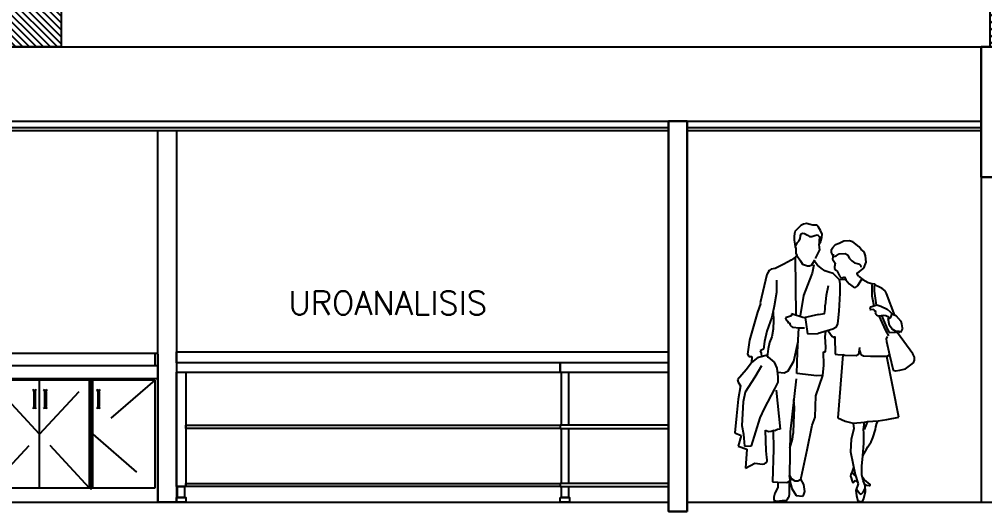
# Model space of a CAD drawing. Header units: millimetres. Extents: x 2056 to 4470, y 1400 to 3101.
# Drawn here: x 2163.26 to 2169.5, y 1475.15 to 1478.3 of the extents above; entities that cross this region are included whole.
import ezdxf

# ---------------------------------------------------------------- set-up
doc = ezdxf.new("R2010")
doc.units = ezdxf.units.MM
doc.linetypes.add('HIDDEN2', pattern=[0.1875, 0.125, -0.0625])
for name, color, linetype in [('A-252', 252, 'Continuous'), ('A-ANNO-TEXT', 190, 'Continuous'), ('A-FURN', 252, 'Continuous'), ('A-PLAN-1', 5, 'Continuous'), ('A-PLAN-2', 4, 'Continuous'), ('A-PLAN-3', 3, 'Continuous'), ('A-PLAN-4', 2, 'Continuous'), ('A-PLAN-5', 1, 'Continuous'), ('A-PLAN-6', 9, 'Continuous'), ('PLANO 3', 3, 'Continuous'), ('V-ANNO-BRNG', 11, 'Continuous')]:
    doc.layers.add(name, color=color, linetype=linetype)
doc.layers.add('A-WALL', color=16, linetype='Continuous', lineweight=30)
doc.styles.add('ROMANS', font='romans')

# ---------------------------------------------------------------- blocks, each defined once
blk = doc.blocks.new('gabinete bajo corte')
at = {"layer": 'A-FURN', "ltscale": 0.01}
for p, q in [((-120.5695, -60.2587, 0.0292), (-120.5765, -60.2587, 0.0095)), ((-120.5664, -60.2712, 1.6504), (-120.5739, -60.2712, 1.6504)), ((-120.5664, -60.2712, 1.6504), (-120.5664, -60.3121, 1.6504)), ((-119.9906, -60.2587, 1.6504), (-120.5618, -60.2587, 0.0505)), ((-120.5564, -60.2671, 1.6504), (-120.5564, -60.3121, 1.6504)), ((-119.9664, -60.2871, 1.6504), (-119.9664, -60.3676, 1.6504)), ((-120.5764, -60.3521, 1.6504), (-119.9964, -60.3521, 1.6504)), ((-120.5764, -60.3621, 1.6504), (-120.0264, -60.3621, 1.6504)), ((-120.5264, -60.4221, 1.6504), (-120.5764, -60.3621, 1.6504)), ((-120.5764, -60.4221, 1.6504), (-120.5264, -60.3621, 1.6504)), ((-120.5264, -60.3421, 1.6504), (-120.036, -60.3421, 1.6504)), ((-120.5264, -60.4221, 1.6504), (-120.5264, -60.3621, 1.6504)), ((-120.0366, -60.3521, -2.2085), (-120.4266, -60.3521, -2.2085)), ((-120.036, -60.3421, 1.6504), (-120.0323, -60.3386, 1.6504)), ((-120.0323, -60.3386, 1.6504), (-119.9964, -60.3386, 1.6504)), ((-120.027, -60.4221, 1.6504), (-119.9783, -60.3637, 1.6504)), ((-120.0264, -60.3521, 1.6504), (-120.0264, -60.4221, 1.6504)), ((-120.0264, -60.3521, 1.6504), (-120.0264, -60.4221, 1.6504)), ((-119.9762, -60.4221, 1.6504), (-120.0256, -60.3628, 1.6504)), ((-119.9764, -60.3721, 1.6504), (-119.9764, -60.4221, 1.6504)), ((-119.9664, -60.3676, 1.6504), (-119.9664, -60.4221, 1.6504)), ((-120.5764, -60.4221, 1.6504), (-120.4564, -60.4221, 1.6504)), ((-120.5664, -60.4221, 1.6504), (-119.9764, -60.4221, 1.6504)), ((-120.5264, -60.4121, 1.6504), (-120.0264, -60.4121, 1.6504)), ((-120.0264, -60.4221, 1.6504), (-120.0264, -60.4403, 1.6504)), ((-119.9914, -60.4221, 1.6504), (-119.9914, -61.1381, 1.6504)), ((-119.9914, -60.4321, 1.6504), (-119.9764, -60.4321, 1.6504)), ((-119.9764, -60.4321, 1.6504), (-119.9764, -61.1281, -2.1093)), ((-119.9664, -60.4221, 1.6504), (-119.9762, -60.4221, 1.6504)), ((-120.0264, -60.4403, 1.6504), (-119.9914, -60.4403, 1.6504)), ((-120.0264, -61.1199, -2.1093), (-119.9914, -61.1199, -2.1093)), ((-120.0264, -61.1199, -2.1093), (-120.0264, -61.1381, -2.1093)), ((-119.9914, -61.1381, -2.1093), (-119.9914, -61.1199, -2.1093)), ((-120.5764, -61.1381, -2.1093), (-119.9914, -61.1381, -2.1093)), ((-120.0264, -61.1381, -2.1093), (-119.9914, -61.1381, -2.1093)), ((-120.0164, -61.1381, -2.1093), (-119.9914, -61.1381, -2.1093)), ((-119.9914, -61.1281, -2.1093), (-119.9764, -61.1281, -2.1093))]:
    blk.add_line(p, q, dxfattribs=at)
at = {"layer": 'A-FURN', "ltscale": 0.01, "elevation": -1.7012}
blk.add_lwpolyline([(-119.9979, -60.8387), (-120.5765, -60.8387), (-120.5765, -60.8187), (-119.9979, -60.8187)], close=True, dxfattribs=at)
at = {"layer": 'A-FURN', "ltscale": 0.01}
for centre, radius, start, end in [((-120.5657, -60.2671, 1.6504), 0.00923, 360, 206.31661), ((-120.5264, -60.3121, 1.6504), 0.04, 180, 270), ((-120.5264, -60.3121, 1.6504), 0.03, 180, 270), ((-119.9964, -60.2882, 1.6504), 0.03, 2.0833, 78.71112), ((-119.9964, -60.3686, 1.6504), 0.03, 2.0833, 89.97434), ((-119.9964, -60.3721, 1.6504), 0.02, 360, 90), ((-119.9964, -60.3721, 1.6504), 0.02, 360, 90), ((-120.1625, -60.556, 0.5164), 0.206, 334.54476, 25.45524), ((-120.1625, -60.556, 0.5164), 0.196, 342.2049, 18.38134)]:
    blk.add_arc(centre, radius, start, end, dxfattribs=at)
at = {"layer": 'V-ANNO-BRNG'}
blk.add_arc((-119.9109, -61.1381, -2.1093), 0.0806, 180, 270, dxfattribs=at)
blk = doc.blocks.new('A$C24B25E63')
at = {"linetype": 'ByBlock'}
for p, q in [((-0.1952, 1.0673, 3.3516), (-0.1952, 1.0592, 3.3516)), ((-0.1752, 1.0592, 3.3516), (-0.1752, 1.0617, 3.3516)), ((-0.0792, 1.0631, 3.3516), (-0.0792, 0.9136, 3.3516)), ((-0.0567, 0.9136, 3.3516), (-0.0567, 1.0622, 3.3516)), ((-0.1965, 1.0582, 3.3516), (-0.1992, 1.0343, 3.3516)), ((-0.1991, 1.0339, 3.3516), (-0.1722, 1.0339, 3.3516)), ((-0.198, 1.0332, 3.3516), (-0.173, 1.0332, 3.3516)), ((-0.1965, 1.0592, 3.3516), (-0.1747, 1.0592, 3.3516)), ((-0.1965, 1.0582, 3.3516), (-0.1747, 1.0582, 3.3516)), ((-0.1946, 1.0592, 3.3516), (-0.1946, 1.0582, 3.3516)), ((-0.1747, 1.0592, 3.3516), (-0.1747, 1.0582, 3.3516)), ((-0.1721, 1.0344, 3.3516), (-0.1747, 1.0582, 3.3516)), ((-0.1404, 0.95, 3.3516), (-0.1372, 0.91, 3.3516)), ((-0.1404, 0.95, 3.3516), (-0.1372, 0.91, 3.3516)), ((-0.1004, 0.95, 3.3516), (-0.1404, 0.95, 3.3516)), ((-0.1004, 0.95, 3.3516), (-0.1036, 0.91, 3.3516)), ((-0.1004, 0.95, 3.3516), (-0.1036, 0.91, 3.3516)), ((-0.1444, 0.9133, 3.3516), (-0.1444, 0.9253, 3.3516)), ((-0.1384, 0.9253, 3.3516), (-0.1444, 0.9253, 3.3516)), ((-0.1444, 0.9133, 3.3516), (-0.1444, 0.9253, 3.3516)), ((-0.1384, 0.9253, 3.3516), (-0.1444, 0.9253, 3.3516)), ((-0.1375, 0.9133, 3.3516), (-0.1444, 0.9133, 3.3516)), ((-0.1375, 0.9133, 3.3516), (-0.1444, 0.9133, 3.3516)), ((-0.1284, 0.9021, 3.3516), (-0.1443, 0.9021, 3.3516)), ((-0.1036, 0.91, 3.3516), (-0.1372, 0.91, 3.3516)), ((-0.1036, 0.91, 3.3516), (-0.1372, 0.91, 3.3516)), ((-0.1284, 0.902, 3.3516), (-0.1284, 0.91, 3.3516)), ((-0.1284, 0.9007, 3.3516), (-0.1284, 0.91, 3.3516)), ((-0.1244, 0.902, 3.3516), (-0.1244, 0.91, 3.3516)), ((-0.1244, 0.9007, 3.3516), (-0.1244, 0.91, 3.3516)), ((-0.1164, 0.9021, 3.3516), (-0.1244, 0.9021, 3.3516)), ((-0.1164, 0.902, 3.3516), (-0.1164, 0.91, 3.3516)), ((-0.1164, 0.9007, 3.3516), (-0.1164, 0.91, 3.3516)), ((-0.1124, 0.902, 3.3516), (-0.1124, 0.91, 3.3516)), ((-0.1124, 0.9007, 3.3516), (-0.1124, 0.91, 3.3516)), ((-0.0962, 0.9021, 3.3516), (-0.1124, 0.9021, 3.3516)), ((-0.0964, 0.9133, 3.3516), (-0.1033, 0.9133, 3.3516)), ((-0.0964, 0.9133, 3.3516), (-0.1033, 0.9133, 3.3516)), ((-0.0964, 0.9253, 3.3516), (-0.1024, 0.9253, 3.3516)), ((-0.0964, 0.9253, 3.3516), (-0.1024, 0.9253, 3.3516)), ((-0.0964, 0.9133, 3.3516), (-0.0964, 0.9253, 3.3516)), ((-0.0964, 0.9133, 3.3516), (-0.0964, 0.9253, 3.3516)), ((-0.0828, 0.9006, 3.3516), (-0.0828, 0.9136, 3.3516)), ((-0.0828, 0.903, 3.3516), (-0.0539, 0.903, 3.3516)), ((-0.0827, 0.9136, 3.3516), (-0.0539, 0.9136, 3.3516)), ((-0.0792, 0.9172, 3.3516), (-0.0567, 0.9172, 3.3516)), ((-0.0539, 0.9006, 3.3516), (-0.0539, 0.9136, 3.3516))]:
    blk.add_line(p, q, dxfattribs=at)
for p, q in [((-2.3827, 0.96, 1.4818), (0, 0.96)), ((-2.3627, 0.96, 1.3633), (-2.3627, 0.88, 1.3633)), ((-0.62, 0.96), (-0.62, 0.88)), ((-2.3827, 0.88, 0.2881), (-0.6101, 0.88, 0.0079)), ((-0.5399, 0.8666, -0.5073), (-0.5399, 0.6466, -0.5073)), ((-0.1499, 0.8666, -0.5073), (-0.1499, 0.6466, -0.5073)), ((-2.3827, 0.7966, 7.3392), (-0.6101, 0.7966, -0.044)), ((-2.3627, 0.7866, 1.3633), (-2.3627, 0.0906, 1.3633)), ((-2.3627, 0.7866, 0.523), (-1.2956, 0.7866, -3.7398)), ((-1.9612, 0.0906), (-1.9612, 0.7866)), ((-1.9512, 0.0806), (-1.9512, 0.7966)), ((-1.9412, 0.0906), (-1.9412, 0.7866)), ((-1.6184, 0.0906), (-1.6184, 0.7866)), ((-1.2956, 0.0906), (-1.2956, 0.7866)), ((-1.2856, 0.0806), (-1.2856, 0.7966)), ((-1.2756, 0.7866, -3.8282), (-0.62, 0.7866, -6.7277)), ((-1.2756, 0.0906), (-1.2756, 0.7866)), ((-0.9528, 0.0906), (-0.9528, 0.7866)), ((-0.62, 0.7866), (-0.62, 0.0906)), ((-2.0027, 0.7126, -2.1546), (-2.0026, 0.6182, -2.1546)), ((-1.9936, 0.7123, -2.1546), (-1.9936, 0.6185, -2.1546)), ((-1.6599, 0.7126, -2.1546), (-1.6598, 0.6182, -2.1546)), ((-1.6508, 0.7123, -2.1546), (-1.6508, 0.6185, -2.1546)), ((-1.59, 0.7126, -2.1546), (-1.5899, 0.6182, -2.1546)), ((-1.5809, 0.7123, -2.1546), (-1.5809, 0.6185, -2.1546)), ((-0.9943, 0.7126, -2.1546), (-0.9942, 0.6182, -2.1546)), ((-0.9852, 0.7123, -2.1546), (-0.9852, 0.6185, -2.1546)), ((-0.9244, 0.7126, -2.1546), (-0.9243, 0.6182, -2.1546)), ((-0.9153, 0.7123, -2.1546), (-0.9153, 0.6185, -2.1546)), ((-0.1799, 0.6166, -0.5073), (-0.5099, 0.6166, -0.5073)), ((-0.3165, 0.6166, -0.5073), (-0.3165, 0.4846, -0.5073)), ((-0.2665, 0.6166, -0.5073), (-0.2665, 0.5626, -0.5073)), ((-0.2665, 0.6166, -0.5073), (-0.2665, 0.5626, -0.5073)), ((-0.2133, 0.5426, -0.5073), (-0.2465, 0.5426, -0.5073)), ((-0.2133, 0.5486, -0.5073), (-0.2133, 0.4868, -0.5073)), ((-0.2133, 0.5486, -0.5073), (-0.2033, 0.5486, -0.5073)), ((-0.2033, 0.5486, -0.5073), (-0.2033, 0.4868, -0.5073)), ((-0.0301, 0.5426, -0.5073), (-0.2033, 0.5426, -0.5073)), ((-0.0301, 0.5486, -0.5073), (-0.0301, 0.4868, -0.5073)), ((-0.0301, 0.5486, -0.5073), (-0.0201, 0.5486, -0.5073)), ((-0.0201, 0.5526, -0.5073), (-0.0201, 0.4826, -0.5073)), ((-0.0001, 0.5526, -0.5073), (-0.0201, 0.5526, -0.5073)), ((-0.3217, 0.4946, -0.5073), (-0.3217, 0.4846, -0.5073)), ((-0.3217, 0.4946, -0.5073), (-0.2599, 0.4946, -0.5073)), ((-0.3217, 0.4846, -0.5073), (-0.2599, 0.4846, -0.5073)), ((-0.3165, 0.4946, -0.5073), (-0.3165, 0.4789, -0.5073)), ((-0.2665, 0.4946, -0.5073), (-0.2665, 0.4789, -0.5073)), ((-0.2133, 0.4926, -0.5073), (-0.2665, 0.4926, -0.5073)), ((-0.2665, 0.4926, -0.5073), (-0.2665, 0.4846, -0.5073)), ((-0.2599, 0.4946, -0.5073), (-0.2599, 0.4846, -0.5073)), ((-0.2133, 0.4868, -0.5073), (-0.2033, 0.4868, -0.5073)), ((-0.0301, 0.4926, -0.5073), (-0.2033, 0.4926, -0.5073)), ((-0.0301, 0.4868, -0.5073), (-0.0201, 0.4868, -0.5073)), ((-0.0001, 0.4826, -0.5073), (-0.0201, 0.4826, -0.5073)), ((-2.3627, 0.0906, 0.523), (-1.2956, 0.0906, -3.7398)), ((-1.2756, 0.0906, -3.8282), (-0.62, 0.0906, -6.7277))]:
    blk.add_line(p, q)
at = {"elevation": 1.4818}
blk.add_lwpolyline([(-2.3827, 0.9552), (-2.3827, 0)], dxfattribs=at)
at = {"linetype": 'ByBlock', "elevation": 3.3516}
blk.add_lwpolyline([(-0.0501, 0.9006), (-0.1499, 0.9006), (-0.1499, 0.8766), (-0.0501, 0.8766)], close=True, dxfattribs=at)
at = {"linetype": 'HIDDEN2', "ltscale": 3, "elevation": -0.8403}
blk.add_lwpolyline([(-2.3627, 0.7866), (-1.9612, 0.4386), (-2.3627, 0.0906)], dxfattribs=at)
at = {"linetype": 'HIDDEN2', "ltscale": 3}
for points in [[(-1.9412, 0.0906), (-1.6184, 0.4386), (-1.9412, 0.7866)], [(-1.2956, 0.0906), (-1.6184, 0.4386), (-1.2956, 0.7866)], [(-1.2756, 0.7866), (-0.9528, 0.4386), (-1.2756, 0.0906)], [(-0.62, 0.0906), (-0.9528, 0.4386), (-0.62, 0.7866)]]:
    blk.add_lwpolyline(points, dxfattribs=at)
at = {"linetype": 'ByBlock'}
for centre, radius, start, end in [((-0.1261, 1.0612, 3.3516), 0.0694, 359.14991, 174.96313), ((-0.1272, 1.0612, 3.3516), 0.048, 2.29166, 180.63587), ((-0.1981, 1.0343, 3.3516), 0.0011, 170.394, 275.33344), ((-0.1732, 1.0343, 3.3516), 0.0011, 278.23385, 10.12812), ((-0.1442, 0.9004, 3.3516), 0.00162, 94.73262, 170.42434), ((-0.1176, 0.9164, 3.3516), 0.0202, 197.68165, 198.09272), ((-0.1207, 0.9225, 3.3516), 0.0202, 218.14458, 247.63703), ((-0.1207, 0.9225, 3.3516), 0.0202, 259.46693, 282.32947), ((-0.1207, 0.9225, 3.3516), 0.0202, 294.34306, 321.85542), ((-0.0964, 0.9005, 3.3516), 0.00162, 4.73262, 80.42434)]:
    blk.add_arc(centre, radius, start, end, dxfattribs=at)
for centre, radius, start, end in [((-1.998, 0.7356, -2.1546), 0.0144, 220.31016, 319.73025), ((-2.0182, 0.7135, -2.1546), 0.0156, 356.79822, 43.99454), ((-1.9779, 0.7132, -2.1546), 0.0157, 134.18132, 183.14682), ((-1.6552, 0.7356, -2.1546), 0.0144, 220.31016, 319.73025), ((-1.6754, 0.7135, -2.1546), 0.0156, 356.79822, 43.99454), ((-1.6351, 0.7132, -2.1546), 0.0157, 134.18132, 183.14682), ((-1.5853, 0.7356, -2.1546), 0.0144, 220.31016, 319.73025), ((-1.6055, 0.7135, -2.1546), 0.0156, 356.79822, 43.99454), ((-1.5652, 0.7132, -2.1546), 0.0157, 134.18132, 183.14682), ((-0.9896, 0.7356, -2.1546), 0.0144, 220.31016, 319.73025), ((-1.0098, 0.7135, -2.1546), 0.0156, 356.79822, 43.99454), ((-0.9695, 0.7132, -2.1546), 0.0157, 134.18132, 183.14682), ((-0.9197, 0.7356, -2.1546), 0.0144, 220.31016, 319.73025), ((-0.94, 0.7135, -2.1546), 0.0156, 356.79822, 43.99454), ((-0.8996, 0.7132, -2.1546), 0.0157, 134.18132, 183.14682), ((-0.5099, 0.6466, -0.5073), 0.03, 180, 270), ((-0.1799, 0.6466, -0.5073), 0.03, 270, 0), ((-1.998, 0.5952, -2.1546), 0.0144, 40.26975, 139.68984), ((-2.0182, 0.6173, -2.1546), 0.0156, 316.00546, 3.20178), ((-1.9779, 0.6176, -2.1546), 0.0157, 176.79256, 225.81868), ((-1.6552, 0.5952, -2.1546), 0.0144, 40.26975, 139.68984), ((-1.6754, 0.6173, -2.1546), 0.0156, 316.00546, 3.20178), ((-1.6351, 0.6176, -2.1546), 0.0157, 176.79256, 225.81868), ((-1.5853, 0.5952, -2.1546), 0.0144, 40.26975, 139.68984), ((-1.6055, 0.6173, -2.1546), 0.0156, 316.00546, 3.20178), ((-1.5652, 0.6176, -2.1546), 0.0157, 176.79256, 225.81868), ((-0.9896, 0.5952, -2.1546), 0.0144, 40.26975, 139.68984), ((-1.0098, 0.6173, -2.1546), 0.0156, 316.00546, 3.20178), ((-0.9695, 0.6176, -2.1546), 0.0157, 176.79256, 225.81868), ((-0.9197, 0.5952, -2.1546), 0.0144, 40.26975, 139.68984), ((-0.9399, 0.6173, -2.1546), 0.0156, 316.00546, 3.20178), ((-0.8996, 0.6176, -2.1546), 0.0157, 176.79256, 225.81868), ((-0.2465, 0.5626, -0.5073), 0.02, 180, 270), ((-0.2915, 0.4789, -0.5073), 0.025, 180, 0)]:
    blk.add_arc(centre, radius, start, end)
at = {"xscale": -1}
blk.add_blockref('gabinete bajo corte', (-120.5765, 61.2187, 1.7012), dxfattribs=at)
blk = doc.blocks.new('SYMBOL_Human_11_2D')
at = {"color": 0, "linetype": 'ByBlock'}
for p, q in [((-0.2018, 1.7544), (-0.2074, 1.7238)), ((-0.1866, 1.7702), (-0.2018, 1.7544)), ((-0.1805, 1.7761), (-0.1866, 1.7702)), ((-0.1627, 1.793), (-0.1805, 1.7761)), ((-0.1466, 1.8017), (-0.1627, 1.793)), ((-0.1266, 1.8052), (-0.1466, 1.8017)), ((-0.1036, 1.8008), (-0.1266, 1.8052)), ((-0.0857, 1.7957), (-0.1036, 1.8008)), ((-0.0593, 1.7949), (-0.0857, 1.7957)), ((-0.0492, 1.782), (-0.0593, 1.7949)), ((-0.0366, 1.7607), (-0.0492, 1.782)), ((-0.0262, 1.7379), (-0.0366, 1.7607)), ((-0.2074, 1.7238), (-0.2063, 1.6976)), ((-0.2063, 1.6976), (-0.2022, 1.6718)), ((-0.1869, 1.681), (-0.1756, 1.6928)), ((-0.1756, 1.6928), (-0.1682, 1.7081)), ((-0.1682, 1.7081), (-0.166, 1.7267)), ((-0.166, 1.7267), (-0.1625, 1.7393)), ((-0.1625, 1.7393), (-0.1527, 1.7442)), ((-0.1527, 1.7442), (-0.1393, 1.7419)), ((-0.1393, 1.7419), (-0.1212, 1.7302)), ((-0.1212, 1.7302), (-0.1076, 1.7213)), ((-0.1076, 1.7213), (-0.0932, 1.7218)), ((-0.0932, 1.7218), (-0.0722, 1.7281)), ((-0.0722, 1.7281), (-0.0591, 1.7325)), ((-0.0591, 1.7325), (-0.0511, 1.7287)), ((-0.0511, 1.7287), (-0.0448, 1.7218)), ((-0.0454, 1.6934), (-0.0459, 1.6736)), ((-0.0459, 1.6736), (-0.0344, 1.6891)), ((-0.0428, 1.7181), (-0.0454, 1.6934)), ((-0.0448, 1.7218), (-0.0428, 1.7181)), ((-0.0344, 1.6891), (-0.0286, 1.7149)), ((-0.0286, 1.7149), (-0.0262, 1.7379)), ((0.0831, 1.6792), (0.0967, 1.6847)), ((0.1132, 1.6917), (0.0878, 1.6797)), ((0.1488, 1.6932), (0.1132, 1.6917)), ((0.1716, 1.6871), (0.1488, 1.6932)), ((0.2139, 1.6549), (0.1716, 1.6871)), ((-0.2022, 1.6718), (-0.2001, 1.656)), ((-0.2001, 1.656), (-0.1957, 1.6442)), ((-0.1988, 1.6573), (-0.1869, 1.681)), ((-0.1957, 1.6442), (-0.1952, 1.6145)), ((-0.0681, 1.5811), (-0.0403, 1.6357)), ((-0.0437, 1.6515), (-0.0459, 1.6736)), ((-0.0403, 1.6357), (-0.0437, 1.6515)), ((0.0336, 1.6196), (0.0348, 1.6378)), ((0.0348, 1.6378), (0.0439, 1.6517)), ((0.0439, 1.6517), (0.0601, 1.6699)), ((0.0601, 1.6699), (0.0831, 1.6792)), ((0.2267, 1.6389), (0.2139, 1.6549)), ((0.2462, 1.6231), (0.2267, 1.6389)), ((0.2552, 1.597), (0.2462, 1.6231)), ((-0.2251, 1.5684), (-0.2739, 1.5427)), ((-0.195, 1.5913), (-0.2251, 1.5684)), ((-0.2, 1.585), (-0.1952, 1.2153)), ((-0.1952, 1.6145), (-0.1885, 1.5988)), ((-0.1885, 1.5988), (-0.195, 1.5913)), ((-0.1885, 1.5988), (-0.1655, 1.5642)), ((-0.1655, 1.5642), (-0.1536, 1.5438)), ((-0.0935, 1.54), (-0.0748, 1.568)), ((-0.0748, 1.568), (-0.0734, 1.5706)), ((-0.0721, 1.5558), (-0.0748, 1.568)), ((0.0437, 1.6024), (0.0336, 1.6196)), ((0.045, 1.6078), (0.0401, 1.5763)), ((0.0401, 1.5763), (0.0573, 1.549)), ((0.0434, 1.5981), (0.0521, 1.593)), ((0.0521, 1.593), (0.0639, 1.5964)), ((0.0639, 1.5964), (0.0845, 1.6098)), ((0.1234, 1.613), (0.1385, 1.6029)), ((0.1385, 1.6029), (0.1512, 1.58)), ((0.1512, 1.58), (0.1648, 1.5653)), ((0.1648, 1.5653), (0.1828, 1.5523)), ((0.2581, 1.5559), (0.2552, 1.597)), ((-0.3673, 1.5024), (-0.3744, 1.492)), ((-0.3548, 1.5117), (-0.3673, 1.5024)), ((-0.3286, 1.5157), (-0.3548, 1.5117)), ((-0.2739, 1.5427), (-0.3286, 1.5157)), ((-0.1536, 1.5438), (-0.1216, 1.5319)), ((-0.1216, 1.5319), (-0.1075, 1.5328)), ((-0.1075, 1.5328), (-0.0935, 1.54)), ((-0.0795, 1.5397), (-0.0901, 1.4845)), ((-0.0795, 1.5397), (-0.0795, 1.5397)), ((-0.0552, 1.5368), (-0.0721, 1.5558)), ((-0.0327, 1.5167), (-0.0552, 1.5368)), ((-0.0385, 1.5241), (-0.0385, 1.5241)), ((-0.009, 1.5011), (-0.0327, 1.5167)), ((0.0182, 1.4927), (-0.009, 1.5011)), ((0.0573, 1.549), (0.0545, 1.5264)), ((0.0545, 1.5264), (0.0549, 1.5161)), ((0.0549, 1.5161), (0.0617, 1.505)), ((0.0617, 1.505), (0.0705, 1.4975)), ((0.0705, 1.4975), (0.0891, 1.4635)), ((0.1828, 1.5523), (0.2085, 1.5462)), ((0.2085, 1.5462), (0.221, 1.538)), ((0.2146, 1.4966), (0.2442, 1.5174)), ((0.221, 1.538), (0.223, 1.5234)), ((0.2442, 1.5174), (0.2581, 1.5559)), ((-0.3827, 1.4759), (-0.4256, 1.2942)), ((-0.3744, 1.492), (-0.3827, 1.4759)), ((-0.3208, 1.4401), (-0.3207, 1.3604)), ((-0.0901, 1.4845), (-0.1199, 1.4075)), ((0.0446, 1.4827), (0.0182, 1.4927)), ((0.0835, 1.4448), (0.0446, 1.4827)), ((0.1272, 1.4418), (0.0835, 1.4448)), ((0.0835, 1.4448), (0.0879, 1.4165)), ((0.0891, 1.4635), (0.0937, 1.458)), ((0.0937, 1.458), (0.1014, 1.456)), ((0.1014, 1.456), (0.1078, 1.4573)), ((0.1078, 1.4573), (0.1187, 1.4612)), ((0.1187, 1.4612), (0.1272, 1.4418)), ((0.1272, 1.4418), (0.1486, 1.4168)), ((0.1993, 1.4874), (0.2146, 1.4966)), ((0.1998, 1.4803), (0.1993, 1.4874)), ((0.2081, 1.4659), (0.1998, 1.4803)), ((0.228, 1.4451), (0.2016, 1.4027)), ((0.2081, 1.4659), (0.2368, 1.4451)), ((0.2368, 1.4451), (0.2721, 1.4257)), ((-0.1199, 1.4075), (-0.1468, 1.3418)), ((0.0121, 1.4037), (0.0003, 1.3407)), ((0.0879, 1.4165), (0.0882, 1.3557)), ((0.1486, 1.4168), (0.1826, 1.3906)), ((0.2016, 1.4027), (0.1822, 1.3904)), ((0.2721, 1.4257), (0.3015, 1.4166)), ((0.2957, 1.409), (0.2961, 1.3396)), ((0.3159, 1.4142), (0.3015, 1.4166)), ((0.3094, 1.4061), (0.3112, 1.368)), ((0.3168, 1.4072), (0.3159, 1.4142)), ((0.3455, 1.3942), (0.3168, 1.4072)), ((0.3624, 1.3855), (0.3455, 1.3942)), ((0.3802, 1.3714), (0.3624, 1.3855)), ((-0.3207, 1.3604), (-0.3361, 1.2724)), ((-0.1468, 1.3418), (-0.1686, 1.2087)), ((0.0003, 1.3407), (-0.0058, 1.2791)), ((0.0882, 1.3557), (0.0829, 1.2395)), ((0.2961, 1.3396), (0.2961, 1.3396)), ((0.2961, 1.3396), (0.3077, 1.2744)), ((0.3112, 1.368), (0.3232, 1.2793)), ((0.3889, 1.3531), (0.3802, 1.3714)), ((0.4444, 1.2129), (0.3889, 1.3531)), ((-0.4235, 1.2866), (-0.4426, 1.2339)), ((-0.4256, 1.2942), (-0.4235, 1.2866)), ((-0.3361, 1.2724), (-0.3513, 1.2008)), ((0.2833, 1.2621), (0.282, 1.253)), ((0.282, 1.253), (0.2859, 1.2498)), ((0.2881, 1.2672), (0.2833, 1.2621)), ((0.2859, 1.2498), (0.3074, 1.2526)), ((0.2881, 1.2672), (0.3264, 1.2816)), ((0.3074, 1.2526), (0.3092, 1.245)), ((0.3264, 1.2816), (0.3524, 1.2725)), ((0.3524, 1.2725), (0.3941, 1.2528)), ((0.3941, 1.2528), (0.4141, 1.2353)), ((-0.4426, 1.2339), (-0.495, 1.0518)), ((-0.3513, 1.2008), (-0.3839, 1.1099)), ((-0.343, 1.2342), (-0.3412, 1.1809)), ((-0.2244, 1.2098), (-0.263, 1.1972)), ((-0.263, 1.1972), (-0.2612, 1.1852)), ((-0.2612, 1.1852), (-0.2557, 1.1849)), ((-0.2237, 1.2233), (-0.2244, 1.2098)), ((-0.1441, 1.1959), (-0.2237, 1.2233)), ((-0.0487, 1.2188), (-0.1441, 1.1959)), ((-0.1353, 1.1979), (-0.1203, 1.0938)), ((0.0829, 1.2395), (0.076, 1.1779)), ((0.3092, 1.245), (0.3217, 1.2377)), ((0.3217, 1.2377), (0.316, 1.2298)), ((0.316, 1.2298), (0.3227, 1.221)), ((0.3227, 1.221), (0.3289, 1.2118)), ((0.3289, 1.2118), (0.3387, 1.2096)), ((0.3387, 1.2096), (0.3729, 1.2138)), ((0.3404, 1.2094), (0.3826, 1.116)), ((0.3582, 1.2116), (0.3959, 1.1205)), ((0.3729, 1.2138), (0.3852, 1.2128)), ((0.3852, 1.2128), (0.399, 1.2047)), ((0.399, 1.2047), (0.41, 1.1966)), ((0.4004, 1.1924), (0.4103, 1.1954)), ((0.4095, 1.1466), (0.4004, 1.1924)), ((0.4103, 1.195), (0.42, 1.2051)), ((0.4103, 1.1954), (0.4103, 1.195)), ((0.4141, 1.2353), (0.4266, 1.2217)), ((0.42, 1.2051), (0.4238, 1.2174)), ((0.4238, 1.2174), (0.4242, 1.2237)), ((0.4238, 1.2174), (0.4238, 1.2174)), ((0.4266, 1.2217), (0.4494, 1.2114)), ((0.4494, 1.2114), (0.4826, 1.176)), ((-0.3419, 1.123), (-0.3514, 1.0747)), ((-0.3412, 1.1809), (-0.3419, 1.123)), ((-0.2557, 1.1849), (-0.2488, 1.1755)), ((-0.2488, 1.1755), (-0.244, 1.1653)), ((-0.244, 1.1653), (-0.2374, 1.1637)), ((-0.2374, 1.1637), (-0.2332, 1.1491)), ((-0.2332, 1.1491), (-0.2249, 1.1416)), ((-0.2249, 1.1416), (-0.2165, 1.1366)), ((-0.2165, 1.1366), (-0.1713, 1.1323)), ((-0.1857, 0.9744), (-0.1771, 1.1321)), ((-0.1713, 1.1323), (-0.1402, 1.1324)), ((0.0441, 1.1241), (-0.0508, 1.0945)), ((0.0623, 1.1347), (0.0441, 1.1241)), ((0.0734, 1.1578), (0.0623, 1.1347)), ((0.076, 1.1779), (0.0734, 1.1578)), ((0.4273, 1.1238), (0.4095, 1.1466)), ((0.4477, 1.1099), (0.4273, 1.1238)), ((0.494, 1.1278), (0.4801, 1.1022)), ((0.4826, 1.176), (0.4826, 1.1763)), ((0.4826, 1.1763), (0.4874, 1.158)), ((0.4874, 1.158), (0.4895, 1.1453)), ((0.4895, 1.1453), (0.4914, 1.1315)), ((0.4914, 1.1315), (0.494, 1.1278)), ((-0.3839, 1.1099), (-0.3976, 1.0432)), ((-0.3514, 1.0747), (-0.3656, 1.0383)), ((-0.1203, 1.0938), (-0.0508, 1.0945)), ((-0.0064, 1.0733), (-0.0022, 1.1096)), ((-0.0022, 1.0078), (-0.0064, 1.0733)), ((0.013, 1.1132), (0.0396, 1.0772)), ((0.0396, 1.0772), (0.0451, 1.072)), ((0.0451, 1.072), (0.0563, 1.0718)), ((0.0563, 1.0718), (0.0567, 1.0775)), ((0.0563, 1.0718), (0.0575, 0.9615)), ((0.3826, 1.116), (0.4026, 1.0805)), ((0.3942, 1.0769), (0.388, 1.0615)), ((0.388, 1.0615), (0.3904, 1.0432)), ((0.3959, 1.1205), (0.4077, 1.1013)), ((0.4077, 1.1013), (0.447, 1.1049)), ((0.4696, 1.1087), (0.4477, 1.1099)), ((0.4611, 1.1004), (0.4481, 1.1042)), ((0.5604, 0.9645), (0.4611, 1.1004)), ((0.4801, 1.1022), (0.4696, 1.1087)), ((-0.495, 1.0518), (-0.5085, 0.9624)), ((-0.495, 1.0518), (-0.495, 1.0518)), ((-0.3976, 1.0432), (-0.4058, 0.9945)), ((-0.3656, 1.0383), (-0.3747, 0.9962)), ((-0.2093, 0.9161), (-0.1814, 1.0448)), ((-0.0046, 0.977), (-0.0022, 1.0078)), ((0.2157, 1.0056), (0.2086, 0.9597)), ((0.3904, 1.0432), (0.4082, 0.9573)), ((-0.5085, 0.9624), (-0.4986, 0.9462)), ((-0.4986, 0.9462), (-0.4792, 0.9464)), ((-0.4792, 0.9464), (-0.4829, 0.9061)), ((-0.4829, 0.9061), (-0.4376, 0.9427)), ((-0.4376, 0.9427), (-0.3791, 0.9576)), ((-0.4058, 0.9945), (-0.4257, 0.9839)), ((-0.4257, 0.9839), (-0.4195, 0.9691)), ((-0.4195, 0.9691), (-0.4181, 0.9477)), ((-0.3747, 0.9962), (-0.3813, 0.9457)), ((-0.3732, 0.942), (-0.3807, 0.9423)), ((-0.3335, 0.9099), (-0.3732, 0.942)), ((-0.1904, 0.8374), (-0.1857, 0.9744)), ((-0.0178, 0.9763), (-0.0046, 0.977)), ((-0.0142, 0.8919), (-0.0178, 0.9763)), ((-0.0178, 0.9763), (-0.0178, 0.9763)), ((0.0575, 0.9615), (0.0759, 0.9591)), ((0.1072, 0.9579), (0.0754, 0.5502)), ((0.0759, 0.9591), (0.1072, 0.9579)), ((0.1204, 0.9526), (0.1072, 0.9579)), ((0.1945, 0.9509), (0.1204, 0.9526)), ((0.2086, 0.9597), (0.1945, 0.9509)), ((0.2136, 0.9914), (0.2226, 0.967)), ((0.2226, 0.967), (0.229, 0.9567)), ((0.229, 0.9567), (0.2405, 0.9503)), ((0.2405, 0.9503), (0.2854, 0.9491)), ((0.2854, 0.9491), (0.3315, 0.9491)), ((0.3315, 0.9491), (0.3917, 0.9491)), ((0.3923, 0.9478), (0.4082, 0.9573)), ((0.4698, 0.5558), (0.3923, 0.9478)), ((0.4082, 0.9573), (0.4337, 0.8592)), ((0.5708, 0.9417), (0.5604, 0.9645)), ((0.5716, 0.9243), (0.5708, 0.9417)), ((-0.4829, 0.9061), (-0.5174, 0.8603)), ((-0.4181, 0.8867), (-0.4614, 0.8142)), ((-0.316, 0.8714), (-0.3335, 0.9099)), ((-0.2446, 0.8533), (-0.2093, 0.9161)), ((-0.0209, 0.8245), (-0.0142, 0.8919)), ((0.5118, 0.867), (0.5649, 0.906)), ((0.5243, 0.8763), (0.5243, 0.8763)), ((0.5649, 0.906), (0.5716, 0.9243)), ((-0.5174, 0.8603), (-0.5722, 0.7957)), ((-0.4614, 0.8142), (-0.5241, 0.7157)), ((-0.3101, 0.8157), (-0.316, 0.8714)), ((-0.3128, 0.8451), (-0.2712, 0.8419)), ((-0.311, 0.7819), (-0.3101, 0.8157)), ((-0.2712, 0.8419), (-0.2446, 0.8533)), ((-0.0606, 0.8231), (-0.1904, 0.8374)), ((-0.0663, 0.6921), (-0.0209, 0.8245)), ((-0.0209, 0.8245), (-0.0606, 0.8231)), ((0.4337, 0.8592), (0.4488, 0.8548)), ((0.4488, 0.8548), (0.4749, 0.8576)), ((0.4749, 0.8576), (0.5118, 0.867)), ((-0.5722, 0.7957), (-0.5696, 0.7819)), ((-0.5696, 0.7819), (-0.5542, 0.7585)), ((-0.5542, 0.7585), (-0.5685, 0.6703)), ((-0.3325, 0.7384), (-0.311, 0.7819)), ((-0.1946, 0.8029), (-0.2323, 0.4611)), ((-0.5241, 0.7157), (-0.5363, 0.6538)), ((-0.3976, 0.6118), (-0.3325, 0.7384)), ((-0.3227, 0.7291), (-0.2973, 0.4767)), ((-0.0715, 0.5547), (-0.0663, 0.6921)), ((-0.5685, 0.6703), (-0.5784, 0.5642)), ((-0.5363, 0.6538), (-0.5452, 0.5002)), ((-0.2056, 0.6146), (-0.2079, 0.6694)), ((-0.5784, 0.5642), (-0.5897, 0.4536)), ((-0.4265, 0.5517), (-0.3976, 0.6118)), ((-0.2088, 0.5178), (-0.2056, 0.6146)), ((-0.5452, 0.5002), (-0.5348, 0.4447)), ((-0.4827, 0.3698), (-0.4265, 0.5517)), ((-0.2111, 0.4554), (-0.2088, 0.5178)), ((-0.1236, 0.3445), (-0.091, 0.5023)), ((-0.091, 0.5023), (-0.0715, 0.5547)), ((0.0754, 0.5502), (0.1218, 0.5281)), ((0.1218, 0.5281), (0.1746, 0.5172)), ((0.1746, 0.5172), (0.2471, 0.5227)), ((0.1746, 0.5172), (0.1781, 0.4798)), ((0.2419, 0.475), (0.2471, 0.5227)), ((0.2671, 0.5266), (0.2456, 0.4757)), ((0.2471, 0.5227), (0.2671, 0.5266)), ((0.2671, 0.5266), (0.3367, 0.532)), ((0.3213, 0.4925), (0.3282, 0.5153)), ((0.3282, 0.5153), (0.3367, 0.532)), ((0.3367, 0.532), (0.3914, 0.5399)), ((0.3914, 0.5399), (0.4698, 0.5558)), ((-0.5897, 0.4536), (-0.55, 0.4368)), ((-0.55, 0.4368), (-0.5691, 0.3687)), ((-0.5348, 0.4447), (-0.5348, 0.4447)), ((-0.5348, 0.4447), (-0.5274, 0.3679)), ((-0.3881, 0.3382), (-0.393, 0.4707)), ((-0.393, 0.4707), (-0.3731, 0.4627)), ((-0.3731, 0.4627), (-0.3548, 0.4655)), ((-0.3548, 0.4655), (-0.3418, 0.469)), ((-0.332, 0.4669), (-0.3418, 0.469)), ((-0.3418, 0.469), (-0.3392, 0.3486)), ((-0.3142, 0.4763), (-0.332, 0.4669)), ((-0.2973, 0.4767), (-0.3142, 0.4763)), ((-0.2323, 0.4611), (-0.2372, 0.1791)), ((-0.2173, 0.4128), (-0.2133, 0.4448)), ((-0.2133, 0.4448), (-0.2111, 0.4554)), ((0.1781, 0.4798), (0.1623, 0.4121)), ((0.1781, 0.4798), (0.1781, 0.4798)), ((0.2429, 0.4548), (0.2419, 0.475)), ((0.2428, 0.3866), (0.2429, 0.4548)), ((0.302, 0.4213), (0.3188, 0.4761)), ((0.3188, 0.4761), (0.3213, 0.4925)), ((-0.2343, 0.355), (-0.2173, 0.4128)), ((0.1623, 0.4121), (0.1579, 0.3313)), ((0.2376, 0.3046), (0.2428, 0.3866)), ((0.2702, 0.3629), (0.2903, 0.3946)), ((0.2903, 0.3946), (0.302, 0.4213)), ((-0.5691, 0.3687), (-0.5123, 0.3477)), ((-0.5274, 0.3679), (-0.4827, 0.3698)), ((-0.5274, 0.3679), (-0.5274, 0.3679)), ((-0.5123, 0.3477), (-0.5204, 0.2266)), ((-0.3831, 0.2955), (-0.3881, 0.3382)), ((-0.3392, 0.3486), (-0.3459, 0.1373)), ((-0.162, 0.1637), (-0.1236, 0.3445)), ((0.1579, 0.3313), (0.1878, 0.1852)), ((0.2371, 0.3042), (0.2548, 0.3364)), ((0.2548, 0.3364), (0.2702, 0.3629)), ((-0.5204, 0.2266), (-0.4602, 0.2572)), ((-0.4602, 0.2572), (-0.4109, 0.2517)), ((-0.4109, 0.2517), (-0.3984, 0.2536)), ((-0.3984, 0.2536), (-0.389, 0.2606)), ((-0.389, 0.2606), (-0.381, 0.2709)), ((-0.3811, 0.2784), (-0.3831, 0.2955)), ((-0.381, 0.2709), (-0.3811, 0.2784)), ((0.2296, 0.2377), (0.2376, 0.3046)), ((0.1677, 0.2048), (0.1594, 0.187)), ((0.1671, 0.2003), (0.1779, 0.1853)), ((0.1768, 0.2288), (0.1677, 0.2048)), ((0.1768, 0.2288), (0.1768, 0.2288)), ((0.2302, 0.1818), (0.2296, 0.2377)), ((-0.3459, 0.1373), (-0.3121, 0.1348)), ((-0.3121, 0.1348), (-0.3118, 0.1006)), ((-0.3121, 0.1348), (-0.2537, 0.133)), ((-0.2537, 0.133), (-0.2371, 0.1418)), ((-0.2329, 0.1499), (-0.2372, 0.1791)), ((-0.2372, 0.1791), (-0.2255, 0.1583)), ((-0.2371, 0.1418), (-0.2329, 0.1499)), ((-0.2361, 0.0613), (-0.2371, 0.1418)), ((-0.2255, 0.1583), (-0.2354, 0.1426)), ((-0.2354, 0.1426), (-0.2225, 0.0932)), ((-0.2255, 0.1583), (-0.2021, 0.1433)), ((-0.2021, 0.1433), (-0.1823, 0.1433)), ((-0.1823, 0.1433), (-0.1641, 0.1547)), ((-0.1641, 0.1547), (-0.162, 0.1637)), ((-0.1444, 0.1199), (-0.1641, 0.1547)), ((0.1594, 0.187), (0.1578, 0.173)), ((0.1578, 0.173), (0.1614, 0.1621)), ((0.1614, 0.1621), (0.1657, 0.1479)), ((0.1657, 0.1479), (0.1684, 0.1353)), ((0.1684, 0.1353), (0.1798, 0.1323)), ((0.1779, 0.1853), (0.1862, 0.1782)), ((0.1798, 0.1323), (0.1837, 0.1445)), ((0.1837, 0.1445), (0.1879, 0.1463)), ((0.1878, 0.1852), (0.2071, 0.1235)), ((0.1879, 0.1463), (0.1952, 0.1426)), ((0.1952, 0.1426), (0.202, 0.1386)), ((0.2388, 0.1459), (0.2302, 0.1818)), ((0.2452, 0.1517), (0.2333, 0.1693)), ((0.2512, 0.113), (0.2388, 0.1459)), ((0.2616, 0.1393), (0.2452, 0.1517)), ((0.2452, 0.1517), (0.2452, 0.1517)), ((0.2814, 0.1223), (0.2616, 0.1393)), ((-0.3326, 0.0648), (-0.3385, 0.0378)), ((-0.3118, 0.1006), (-0.3326, 0.0648)), ((-0.2225, 0.0932), (-0.1929, 0.0496)), ((-0.1383, 0.0746), (-0.1444, 0.1199)), ((-0.1434, 0.0554), (-0.1383, 0.0746)), ((0.2071, 0.1235), (0.1925, 0.0804)), ((0.1925, 0.0804), (0.1968, 0.0497)), ((0.1957, 0.0897), (0.2176, 0.0618)), ((0.2272, 0.0568), (0.2383, 0.0711)), ((0.2383, 0.0711), (0.2527, 0.0948)), ((0.2429, 0.0292), (0.2546, 0.0752)), ((0.2478, 0.1223), (0.2608, 0.1167)), ((0.2546, 0.0752), (0.2512, 0.113)), ((0.2608, 0.1167), (0.2771, 0.1126)), ((-0.3385, 0.0378), (-0.3386, 0.0185)), ((-0.3386, 0.0185), (-0.3216, 0.0122)), ((-0.3216, 0.0122), (-0.2833, 0.0177)), ((-0.2833, 0.0177), (-0.2519, 0.0183)), ((-0.2519, 0.0183), (-0.2426, 0.038)), ((-0.2426, 0.038), (-0.2385, 0.0383)), ((-0.2385, 0.0383), (-0.2361, 0.0613)), ((-0.1929, 0.0496), (-0.153, 0.0451)), ((-0.153, 0.0451), (-0.1434, 0.0554)), ((0.1968, 0.0497), (0.2028, 0.0213)), ((0.2028, 0.0213), (0.2065, 0.0145)), ((0.2065, 0.0145), (0.2318, 0.0067)), ((0.2176, 0.0618), (0.2272, 0.0568)), ((0.2318, 0.0067), (0.2429, 0.0292))]:
    blk.add_line(p, q, dxfattribs=at)
blk.add_line((0.0845, 1.6098), (0.1234, 1.613))
blk.add_lwpolyline([(-0.0487, 1.2188), (-0.0116, 1.2258), (-0.0065, 1.2511), (-0.0058, 1.2791)])
blk.add_arc((0.2784, 0.1178), 0.00537, 255.84049, 56.75144, dxfattribs=at)
blk = doc.blocks.new('2D Human (11)')
blk.add_blockref('SYMBOL_Human_11_2D', (0, 0))
blk = doc.blocks.new('placa-cte')
at = {"layer": 'A-PLAN-5'}
h = blk.add_hatch(dxfattribs=at)
h.set_pattern_fill('ANSI31', color=256, scale=0.01, angle=90, style=0)
h.set_pattern_definition([(135, (-989183.659403, -1733165.448907), (-0.02245064030267, -0.02245064030267), [])])
h.paths.add_polyline_path([(0, 0.5), (21.1484, 0.5), (21.1485, -0.0001), (20.6484, -0.0001), (20.6484, 0.3799), (14.4728, 0.3799), (14.4728, 0), (13.9728, 0), (13.9728, 0.3799), (8.4106, 0.3799), (8.4106, 0), (7.9106, 0), (7.9106, 0.3799), (1.9078, 0.3799), (1.9078, 0), (1.4078, 0), (1.4078, 0.3799), (0.1983, 0.3799), (0.1983, 0.0001), (0, 0.0001)])
at = {"layer": 'A-PLAN-1', "elevation": 0.2289}
blk.add_lwpolyline([(0, 0.5), (21.1484, 0.5), (21.1485, -0.0001), (20.6484, -0.0001), (20.6484, 0.3799), (14.4728, 0.3799), (14.4728, 0), (13.9728, 0), (13.9728, 0.3799), (8.4106, 0.3799), (8.4106, 0), (7.9106, 0), (7.9106, 0.3799), (1.9078, 0.3799), (1.9078, 0), (1.4078, 0), (1.4078, 0.3799), (0.1983, 0.3799), (0.1983, 0.0001), (0, 0.0001), (0, 0.5)], close=True, dxfattribs=at)
blk = doc.blocks.new('A$C2F063B7A')
at = {"layer": 'A-FURN'}
for points, elevation in [([(2.4792, 0.84), (3.1792, 0.84), (3.1792, 0.9), (2.4792, 0.9)], -1.6287), ([(2.5318, 0.4961), (2.4867, 0.4961), (2.4867, 0.84), (2.5318, 0.84)], -1.6287), ([(2.4792, 0.4761), (3.1792, 0.4761), (3.1792, 0.4961), (2.4792, 0.4961)], -1.6287), ([(2.5318, 0.12), (2.4867, 0.12), (2.4867, 0.4761), (2.5318, 0.4761)], -1.6287), ([(2.4792, 0.1), (3.1792, 0.1), (3.1792, 0.12), (2.4792, 0.12)], -1.6287), ([(2.5318, 0.03), (2.4867, 0.03), (2.4867, 0.1), (2.5318, 0.1)], 0.6867), ([(2.4792, 0.03), (2.5392, 0.03), (2.5392, 0), (2.4792, 0)], 0.6867)]:
    blk.add_lwpolyline(points, close=True, dxfattribs=dict(at, elevation=elevation))
at = {"layer": 'A-PLAN-6', "elevation": -1.6287}
for points in [[(2.4792, 0.9), (0, 0.9), (0, 0.84), (2.4792, 0.84)], [(0.06, 0.4961), (2.4792, 0.4961), (2.4792, 0.4761), (0.06, 0.4761)], [(0.06, 0.12), (2.4792, 0.12), (2.4792, 0.1), (0.06, 0.1)]]:
    blk.add_lwpolyline(points, close=True, dxfattribs=at)
blk.add_lwpolyline([(0.06, 0.84), (0.06, 0.1), (0, 0.1), (0, 0.84), (0.06, 0.84)], dxfattribs=at)
at = {"layer": 'A-PLAN-6'}
for points in [[(0.0525, 0.03), (0.0075, 0.03), (0.0075, 0.1), (0.0525, 0.1)], [(0, 0.03), (0.06, 0.03), (0.06, 0), (0, 0)]]:
    blk.add_lwpolyline(points, close=True, dxfattribs=at)
at = {"layer": 'PLANO 3', "color": 8, "elevation": -1.6287}
blk.add_lwpolyline([(-0.0002, 0.9), (-0.0002, 0.97), (3.1792, 0.97)], dxfattribs=at)

msp = doc.modelspace()

# ---------------------------------------------------------------- linework, layer by layer
at = {"layer": 'A-252'}
msp.add_lwpolyline([(2169.473, 1477.2831), (2169.473, 1475.1831)], dxfattribs=at)
at = {"layer": 'A-PLAN-2'}
for points in [[(2161.7711, 1475.1831), (2167.453, 1475.1831)], [(2167.573, 1475.1831), (2177.8366, 1475.1831)]]:
    msp.add_lwpolyline(points, dxfattribs=at)
at = {"layer": 'A-PLAN-4'}
for points in [[(2161.9411, 1478.1231), (2161.9411, 1477.5831), (2167.453, 1477.5831)], [(2161.9561, 1478.1231), (2161.9561, 1477.6031), (2167.453, 1477.6031)], [(2162.0011, 1478.1231), (2162.0011, 1477.6431), (2167.453, 1477.6431)], [(2167.573, 1477.6431), (2169.473, 1477.6431)], [(2167.573, 1477.6031), (2169.473, 1477.6031)], [(2167.573, 1477.5831), (2169.473, 1477.5831)]]:
    msp.add_lwpolyline(points, dxfattribs=at)
at = {"layer": 'A-PLAN-5'}
msp.add_lwpolyline([(2164.1537, 1477.5831), (2164.2737, 1477.5831), (2164.2737, 1475.1831), (2164.1537, 1475.1831)], close=True, dxfattribs=at)
at = {"layer": 'A-PLAN-6', "elevation": 0.2289}
msp.add_lwpolyline([(2161.7411, 1478.1232), (2182.4282, 1478.1232)], dxfattribs=at)
at = {"layer": 'A-WALL'}
for points in [[(2169.7729, 1477.2831), (2169.473, 1477.2831), (2169.473, 1478.1232), (2169.7729, 1478.1232)], [(2167.573, 1475.1231), (2167.453, 1475.1231), (2167.453, 1477.6431), (2167.573, 1477.6431)]]:
    msp.add_lwpolyline(points, close=True, dxfattribs=at)

# ---------------------------------------------------------------- block references
at = {"color": 4}
msp.add_blockref('placa-cte', (2161.6211, 1478.1231), dxfattribs=at)
at = {"color": 2}
msp.add_blockref('A$C2F063B7A', (2164.2737, 1475.1831), dxfattribs=at)
at = {"layer": 'A-PLAN-3'}
msp.add_blockref('2D Human (11)', (2168.4713, 1475.1765), dxfattribs=at)
at = {"layer": 'A-PLAN-6', "xscale": -1}
msp.add_blockref('A$C24B25E63', (2161.7711, 1475.1831, -1.4818), dxfattribs=at)

# ---------------------------------------------------------------- texts
at = {"layer": 'A-ANNO-TEXT', "style": 'ROMANS'}
msp.add_text('UROANALISIS', height=0.15271, dxfattribs=at).set_placement((2164.9975, 1476.3937))

doc.saveas('drawing.dxf')
